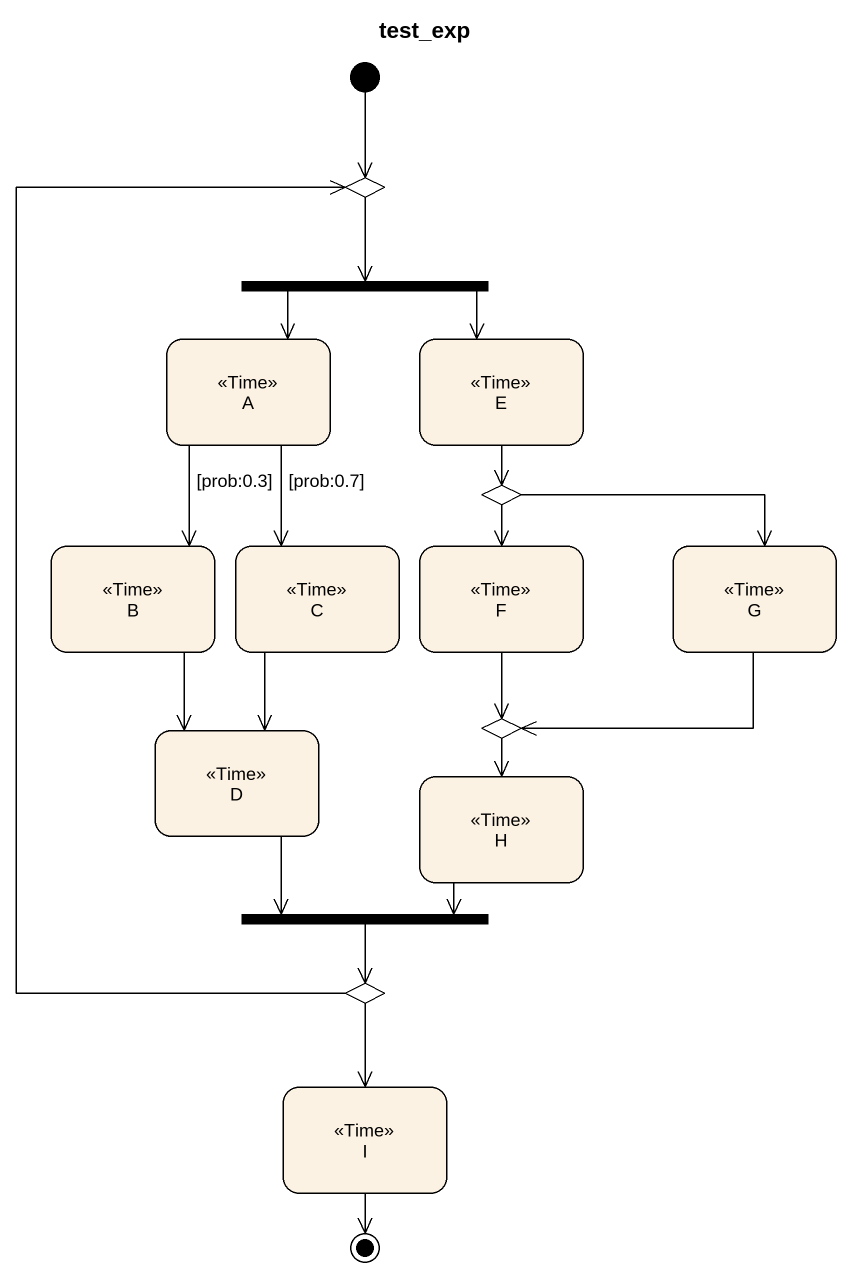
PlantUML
@startuml
title test_exp
hide empty description
state choice1 <<choice>>
state fork1 <<fork>>
state A <<Time>>
state E <<Time>>
state B <<Time>>
state C <<Time>>
state F <<Time>>
state choice2 <<choice>>
state G <<Time>>
state D <<Time>>
state choice3 <<choice>>
state H <<Time>>
state fork2 <<join>>
state choice4 <<choice>>
state I <<Time>>
[*] --> choice1
choice1 --> fork1
fork1 --> A
fork1 --> E
A --> B : [prob:0.3]
A --> C : [prob:0.7]
E --> choice2
B --> D
C --> D
F --> choice3
choice2 --> F
choice2 -right-> G
G -left-> choice3
D --> fork2
choice3 --> H
H --> fork2
fork2 --> choice4
choice4 -up-> choice1
choice4 --> I
I --> [*]
@enduml
